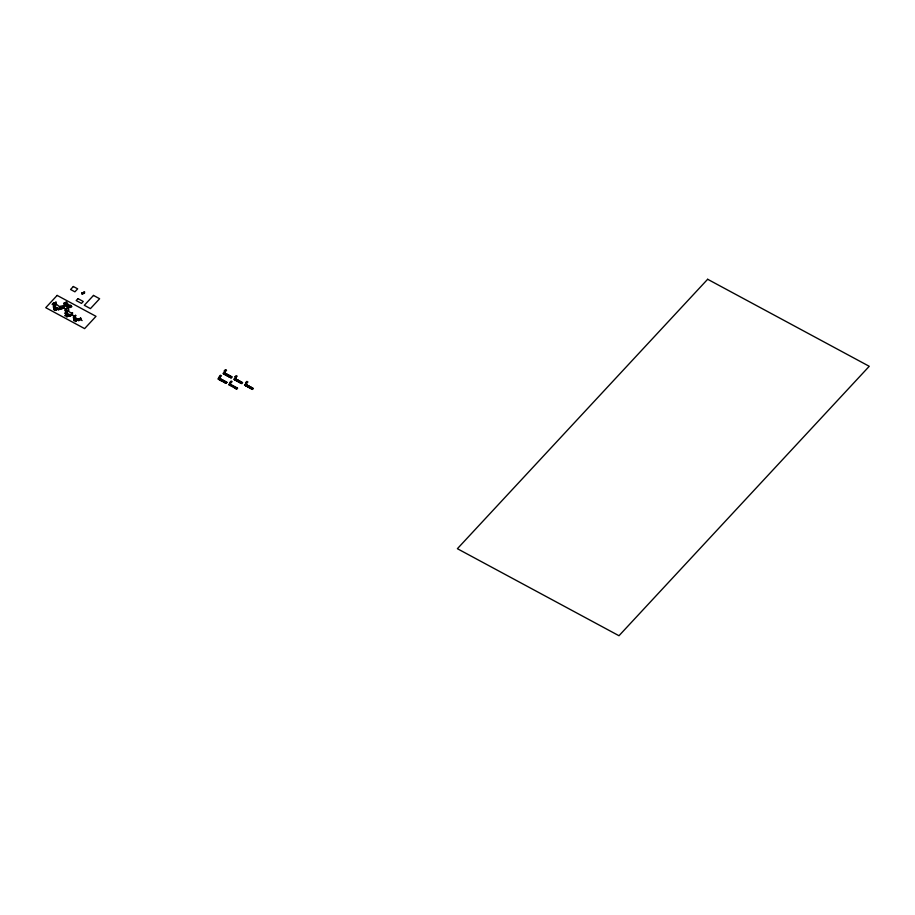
<?xml version="1.0" encoding="UTF-8"?>
<svg xmlns="http://www.w3.org/2000/svg" width="915" height="915" viewBox="0 0 915 915"><rect width="100%" height="100%" fill="white"/><g stroke="black" fill="none" stroke-linecap="round" stroke-linejoin="round"><path stroke-width="1.37" d="M53.893 303.288L53.219 304.02L53.813 304.34L54.946 302.922M64.519 304.34L65.068 304.535L64.199 305.473L59.258 306.514L54.385 302.613L55.609 303.322L56.032 301.881L54.465 303.391M54.282 303.094L54.34 303.723M55.152 302.671L55.769 303.105M53.813 306.514L54.019 305.724L55.3 306.422L54.031 306.628M53.653 307.2L54.225 306.685M54.545 306.102L55.895 304.809L53.127 306.925L54.82 307.806M54.671 306.182L55.964 304.787M53.871 307.886L54.282 307.44L54.385 308.172M53.711 308.996L53.733 309.785L54.545 308.996M54.145 308.435L55.438 307.051L56.032 307.371L54.751 308.755M54.82 309.602L55.38 308.996M54.889 309.579L55.495 309.11M55.884 309.373L57.176 307.989L57.771 308.309L56.444 309.67M55.964 310.208L54.957 310.448L55.838 309.659L54.397 308.915L55.815 309.67M56.112 310.242L56.661 309.693L54.088 308.309L53.596 308.893M57.736 309.259L56.696 309.464M58.915 308.801L58.171 309.636L58.594 308.195L59.887 308.881M59.109 308.561L60.401 307.177L60.996 307.497L59.75 307.92M59.04 308.87L58.286 308.584M58.983 309.293L60.196 308.355L59.486 308.161M59.189 309.407L58.697 309.922L57.039 309.007M59.669 308.87L60.939 307.52M65.217 302.808L63.878 304.169L64.485 304.489L65.64 303.037M65.697 302.27L66.704 302.03L66.2 303.334L66.772 302.899L66.12 302.488M65.869 302.407L64.988 302.785L66.28 303.471L66.829 302.876M59.921 308.664L60.95 308.447M61.854 307.817L62.323 308.069M60.379 308.069L61.534 308.812L62.174 308.023M62.38 307.783L63.661 306.399L64.267 306.719L62.929 308.081M62.037 308.389L61.316 308.012L61.865 307.417L63.158 308.103L62.277 308.481M62.449 308.618L61.442 308.858M67.047 304.02L66.886 304.798M67.138 304.123L67.641 303.506M63.741 308.126L63.65 307.28M63.741 308.172L64.222 307.669L63.524 307.417M66.692 305.553L67.904 304.26L68.156 304.935M66.909 305.621L67.653 304.992M67.63 305.21L68.865 305.004L66.486 303.666L65.914 304.272L67.413 304.889M67.287 305.873L67.962 305.153M65.308 309.018L66.44 308.79M65.217 310.105L65.228 310.894L66.04 310.105M65.651 309.544L66.932 308.161L67.538 308.481L66.12 309.796M69.002 305.885L69.609 305.45M65.388 310.208L65.594 309.419L66.875 310.116L65.64 310.288M65.891 310.025L66.52 310.437M69.597 306.159L70.364 305.759M70.627 305.896L70.672 305.084L69.917 306.422M69.723 307.188L70.924 305.885L71.187 306.559M82.602 293.303L81.858 294.15L82.876 293.909M82.796 293.075L84.088 291.691L84.683 292.011L83.356 293.372M82.453 293.681L81.732 293.292L82.281 292.697L83.574 293.395L82.693 293.772M82.727 293.372L82.121 292.926M83.185 292.846L83.883 292.869M70.089 307.337L70.672 306.628M65.342 312.713L64.828 313.216L66.52 314.108M65.766 312.152L67.058 310.768M65.514 312.816L65.708 312.026L67.001 312.713L65.754 312.896M66.017 312.633L66.646 313.044M65.354 313.502L66.166 312.713M66.372 312.473L67.653 311.089L66.989 310.894M84.169 293.418L83.94 292.697M84.638 292.949L83.608 293.166M65.972 313.696L66.086 314.474M65.788 314.657L68.293 316.007L65.788 314.6L65.297 315.183M66.315 314.989L67.664 313.685L67.012 313.525M65.983 315.561L64.896 315.801L67.127 313.342L67.733 313.673L66.44 315.057M66.52 315.892L67.07 315.298M67.378 315.904L66.646 316.739L67.664 316.51M67.584 315.675L68.877 314.28L69.471 314.611L68.797 315.332M66.715 316.727L67.264 316.247L65.834 315.481L67.241 316.281M68.442 315.343L67.802 316.544M68.145 315.972L69.414 314.623L68.751 314.463M70.707 315.561L71.587 315.183L70.295 314.486L69.734 315.092L70.489 315.446M69.426 315.549L68.396 315.767M70.752 314.737L72.091 313.479M69.872 315.938L70.752 315.149L69.986 314.874M70.878 315.698L70.398 316.224L68.728 315.298M71.359 315.16L72.697 313.799L71.976 313.662M73.738 317.242L73.223 317.734L74.916 318.626M74.161 316.67L75.453 315.286M73.909 317.333L74.104 316.544L75.396 317.242L74.126 317.448M73.749 318.02L74.561 317.231M74.63 316.922L76.048 315.606L75.385 315.412M74.367 318.214L74.481 318.992M73.692 319.701L74.881 319.141M74.847 318.592L76.128 318.191L74.733 319.472M73.806 319.815L73.818 320.605L74.63 319.815M74.275 319.278L75.522 317.917M73.818 320.559L74.229 319.998L75.659 320.765L74.195 320.033M74.916 320.41L75.465 319.815M75.979 320.193L77.26 318.809L77.867 319.129L75.568 321.554L75.041 321.268L75.922 320.479L74.504 319.712L75.911 320.49M76.105 320.261L77.272 318.855M76.803 320.056L76.357 319.781M76.197 321.062L76.757 320.513L74.184 319.129L76.688 320.525M77.821 320.067L76.791 320.284M78.267 320.456L79.148 319.667L78.381 319.392M79.193 319.381L80.486 317.997M78.85 319.998L78.13 319.61L78.69 319.015L79.971 319.701L79.102 320.078M79.273 320.227L78.793 320.742L77.123 319.815M79.754 319.678L81.092 318.317L80.417 318.123M218.616 378.627L218.708 379.336M220.298 376.82L218.879 378.353L221.476 375.791L220.378 375.207L217.942 378.982L226.028 383.339L226.954 382.333L219.131 378.124L226.874 382.356L226.028 383.282M225.033 371.776L226.508 370.381L225.41 369.786L224.061 371.25L225.319 371.341M223.74 373.926L224.633 373.023M219.085 379.542L219.531 379.062L225.41 382.23L224.918 382.687M224.964 373.206L224.118 374.121L225.01 373.217M219.589 379.817L220.172 379.405M224.552 374.361L225.422 373.446M224.838 374.521L225.742 373.617M225.273 374.75L226.154 373.846M226.463 374.006L225.57 374.91L225.856 374.166M226.005 375.139L226.886 374.235M221.053 380.606L221.533 380.137L221.27 380.72M226.302 375.299L227.195 374.407M221.533 380.857L221.945 380.411L221.258 380.411M226.737 375.539L227.618 374.624M227.034 375.699L227.927 374.795M227.469 375.928L228.35 375.024M228.201 376.328L229.07 375.413M228.498 376.477L229.391 375.585M228.933 376.717L229.802 375.802M223.969 382.173L224.552 381.761M229.219 376.877L230.111 375.974M229.951 377.266L230.843 376.362M225.296 382.882L226.188 381.99M230.328 377.472L231.221 376.568M225.525 383.008L226.405 382.104M231.06 377.918L231.987 376.923L223.9 372.565L222.974 373.572L231.06 377.918L231.907 376.934M229.391 384.369L229.436 385.124M229.654 384.151L231.038 382.596M236.059 377.117L234.858 377.014L236.15 375.63L237.168 376.179L236.219 377.209L235.155 376.694M234.469 379.702L235.361 378.799M229.814 385.318L230.26 384.838L236.139 388.006L235.658 388.463M235.281 380.137L236.161 379.233M235.578 380.297L236.47 379.393M236.013 380.537L236.894 379.622M236.31 380.686L237.202 379.794M236.745 380.926L237.614 380.011M231.792 386.382L232.364 385.97M237.042 381.086L237.934 380.183M237.763 381.475L238.666 380.571M238.197 381.715L239.078 380.8M238.929 382.104L239.81 381.189M239.227 382.264L240.119 381.361M239.661 382.493L240.542 381.589M234.709 387.949L235.292 387.548M239.959 382.653L240.851 381.761M240.393 382.893L241.274 381.978M240.691 383.053L241.583 382.15M236.036 388.669L236.928 387.766M241.068 383.248L241.96 382.356M236.264 388.795L237.122 387.869L236.287 388.806M246.661 382.882L245.529 384.277M245.209 385.478L246.101 384.586M246.444 384.815L245.655 385.673M246.021 385.924L246.89 385.009M246.341 386.05L247.142 385.192L246.181 385.901M246.753 386.313L247.622 385.398M247.325 385.936L247.107 386.462L247.908 385.604M247.473 386.702L248.354 385.798M247.805 386.828L248.64 385.993M248.205 387.102L249.086 386.187M248.537 387.228L249.36 386.393M248.937 387.491L249.818 386.588M249.257 387.617L250.092 386.782M249.669 387.88L250.538 386.976M249.989 388.017L250.79 387.159L249.829 387.869M250.401 388.28L251.27 387.365M250.973 387.891L250.756 388.429L251.556 387.571M251.122 388.669L252.002 387.766M251.419 388.829L252.288 387.96M251.797 389.035L252.689 388.132M82.293 292.754L83.517 293.406M225.41 369.843L226.44 370.392M224.427 370.907L225.479 371.479M245.895 382.47L246.947 382.985L247.908 381.955L246.89 381.406L245.597 382.79L246.467 383.259M226.577 374.567L226.394 375.207M229.505 376.134L229.31 376.786M236.585 379.954L236.39 380.594M237.317 380.343L237.122 380.995M240.233 381.921L240.039 382.562M240.965 382.31L240.771 382.962M248.045 386.13L247.839 386.851M248.777 386.519L248.571 387.251M251.705 388.086L251.511 388.738M230.088 376.648L224.484 373.789M235.212 379.565L241.103 382.607M245.952 385.352L251.831 388.395M219.394 376.328L220.446 376.9M230.134 382.104L231.186 382.619L232.136 381.589L231.118 381.04L228.75 384.746L236.756 389.058L237.614 388.132L229.837 383.945M237.191 388.589L236.528 388.498M231.14 385.501L230.534 385.409M234.057 387.068L233.451 386.988M64.954 303.014L63.924 303.22L64.496 303.608M64.896 303.3L65.48 303.414M70.947 306.765L70.306 307.509L68.716 306.502L67.847 307.44L68.602 307.84L68.819 311.638L71.05 312.839L72.605 312.644M63.993 303.208L64.622 303.471M70.444 306.514L68.945 305.907L69.506 305.301L71.896 306.628L70.558 306.754M54.294 302.865L52.086 304.386L54.317 305.587M63.192 307.875L65.891 309.281M53.253 303.071L53.802 303.437M54.866 305.095L54.202 304.809L54.282 305.621M65.262 310.814L66.566 311.397M72.079 314.36L72.651 314.749L71.622 314.954M74.961 315.915L74.298 315.629L74.378 316.441L71.096 314.554M80.463 318.877L81.046 319.266L80.017 319.484M71.187 314.451L71.896 314.657M79.582 318.98L80.291 319.175M59.395 308.252L60.482 308.904M79.491 319.072L82.144 320.582M54.317 306.331L54.946 306.754M74.412 317.15L75.041 317.562M55.312 307.234L55.975 307.383M57.05 308.172L57.714 308.321M75.407 318.043L76.059 318.203M77.146 318.98L77.798 319.141M54.088 308.355L56.604 309.705M57.142 295.408L45.75 307.68L84.615 328.611L96.006 316.338L57.142 295.408M73.337 286.509L70.569 289.483L74.904 291.816L77.672 288.843L73.337 286.509M54.134 309.178L55.575 309.956L54.134 309.178M65.285 304.661L64.416 305.587L67.607 307.314L68.476 306.376L65.285 304.661M65.903 311.111L65.983 311.924L65.903 311.157M77.969 298.633L76.185 300.555L81.492 303.403L83.265 301.493L77.969 298.633M67.527 315.95L66.086 315.206L67.527 315.95M93.49 295.419L84.317 305.301L90.448 308.607L99.621 298.725L93.49 295.419M228.624 375.173L227.766 376.088L228.659 375.184M230.511 376.191L229.654 377.106L230.534 376.202M234.64 378.41L233.783 379.325L241.789 383.637L242.647 382.722L234.64 378.41M235.704 378.982L234.846 379.908L235.738 379.004M238.323 380.4L237.477 381.315L238.346 380.411M239.353 380.949L238.495 381.875L239.387 380.972M245.369 384.186L244.511 385.112L252.517 389.424L253.375 388.498L245.369 384.186M707.65 279.269L457.386 548.703L618.986 635.731L869.25 366.297L707.65 279.269"/></g></svg>
